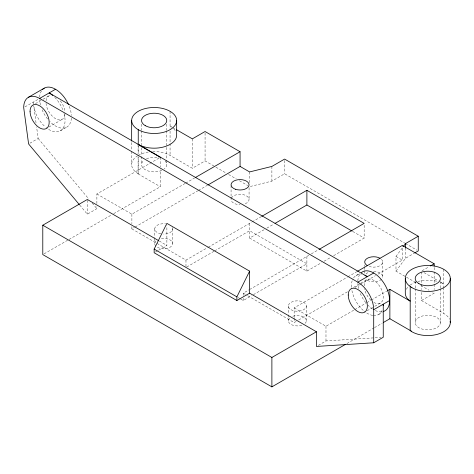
<?xml version="1.0" encoding="UTF-8"?>
<svg xmlns="http://www.w3.org/2000/svg" width="474" height="474" viewBox="0 0 474 474"><rect width="100%" height="100%" fill="white"/><g stroke="black" fill="none" stroke-linecap="round" stroke-linejoin="round"><path stroke-width="0.36" stroke-dasharray="2.37 1.78" d="M415.71 282.522L395.98 271.134L395.98 256.434L402.924 247.084M395.98 271.134L405.525 258.277L414.436 253.128M24.974 106.899L39.609 98.45M35.408 103.658L42.405 99.617M43.039 99.25L48.769 95.944M48.905 127.044L62.266 119.324M29.88 143.237L38.151 138.461L36.587 126.884M60.405 130.794L66.769 127.121M96.886 203.53L96.886 193.979L159.074 158.073M138.082 156.965L138.082 173.863L138.248 156.87M79.762 205.124L87.34 214.183L96.886 208.673L96.886 206.468M44.07 253.863L68.351 239.844M68.991 239.477L111.159 215.131M113.713 213.656L160.36 186.726L160.36 169.822M152.693 151.621A22.497 12.988 0 0 1 170.065 155.401L192.343 168.258L205.07 160.911L215.249 166.789M96.886 193.979L131.885 214.183L185.014 183.509M185.654 183.142L194.618 177.963M131.885 226.679L131.885 228.883L134.444 227.402M135.084 227.034L197.818 190.815M198.458 190.441L207.422 185.269M250.331 186.454L271.886 181.115L284.613 173.768L404.826 243.174M155.431 252.026L157.978 250.556M158.612 250.189L166.884 245.413L166.884 225.577M131.885 228.883L185.974 260.113L207.612 247.618M208.252 247.25L251.522 222.27M252.162 221.903L261.067 216.754M213.975 251.291L185.974 267.46L185.974 260.113M214.615 250.924L249.614 230.72L306.891 263.787L252.162 295.385M249.614 223.373L249.614 238.067L264.249 229.617M266.797 228.148L273.794 224.107M243.251 295.385L243.251 293.175L248.98 289.869M249.614 289.501L308.799 255.332M311.341 253.863L318.344 249.822M240.703 299.058L243.251 300.528L251.522 295.752M249.614 238.067L306.891 271.134L321.526 262.685M324.074 261.215L331.071 257.175M333.619 255.699L364.162 238.067L364.162 224.842M294.158 317.426L294.158 307.875L347.294 277.201M347.934 276.828L356.892 271.655M356.093 275.53L359.914 273.326M353.592 287.363L366.959 279.648M247.706 295.752L294.158 322.569L296.084 321.461M298.644 319.986L347.934 291.528M354.973 287.457L359.458 284.874M360.098 284.501L375.461 275.631M378.021 274.156L402.343 260.113L402.343 245.413M294.158 307.875L325.982 326.242L354.096 310.014M354.736 309.646L366.236 303.005M366.87 302.637L370.709 300.421M371.343 300.054L386.683 291.202M422.073 270.767L429.071 266.726M367.095 310.748L374.093 306.708M374.733 306.34L380.456 303.028M318.344 345.35L325.982 340.942L381.049 337.405M378.596 314.499L382.411 312.295M346.915 343.555L373.844 328.002M374.484 327.635L382.18 323.191M421.439 292.44L421.439 300.528L434.166 293.181L432.252 292.073M405.466 243.541L416.978 250.189M171.979 127.109L170.065 126.007A22.497 12.988 0 0 1 171.748 127.091M172.613 127.476L175.795 129.313M352.709 231.454L364.162 238.067M395.98 256.434L402.343 260.113M423.981 272.603L437.982 280.685M440.53 282.154L443.711 283.991A22.497 12.988 0 0 0 439.765 282.178M215.889 167.156L226.068 173.034M228.616 174.503L236.253 178.911M239.435 180.748L247.706 185.53M420.799 285.461L429.071 290.236M421.439 300.528L443.711 313.385A22.497 12.988 0 0 1 449.536 319.209M138.082 173.863L160.36 186.726M159.246 241.005L166.884 245.413M243.251 293.175L247.067 295.385M238.161 297.589L240.069 298.691M38.151 138.461L88.834 199.05M92.146 203.014L96.886 208.673M34.051 108.066L36.196 123.987M33.245 102.123L33.553 105.021M33.63 105.743L35.378 112.539A22.497 12.988 60 0 0 45.036 126.677M443.711 269.297L443.711 286.93M443.711 287.665L443.711 313.385M440.399 281.42L440.399 288.032M440.399 288.767L440.399 322.569A12.602 7.276 0 0 1 421.499 328.873A12.602 7.276 0 0 1 421.499 316.271A12.602 7.276 0 0 1 440.399 322.569M434.166 267.46L434.166 271.134M434.166 271.869L434.166 283.624M434.166 284.359L434.166 289.501M421.439 271.869L421.439 283.624M421.439 284.359L421.439 289.501M415.2 281.42L415.2 288.032M415.2 288.767L415.2 322.569M405.525 247.985L405.525 258.277M382.708 261.95L382.708 276.644M364.707 264.889L364.707 266.358M364.707 267.093L364.707 270.032M364.707 270.767L364.707 273.705M325.982 326.242L325.982 340.942M306.891 256.434L306.891 271.134M306.34 306.038L306.34 320.732M294.158 318.161L294.158 322.569M288.346 306.038L288.346 314.12M288.346 314.854L288.346 320.732M284.613 160.544L284.613 173.768M271.886 166.421L271.886 181.115M249.614 171.932L249.614 182.952M249.069 187.734L249.069 199.489M243.251 298.324L243.251 300.528M231.069 185.53L231.069 196.55M231.069 197.285L231.069 199.489A9 5.196 0 0 0 240.069 204.685M205.07 132.987L205.07 160.911M192.343 138.864L192.343 168.258M172.702 228.883L172.702 243.577M170.065 111.307L170.065 128.211M170.065 131.15L170.065 142.905M170.065 143.64L170.065 155.401M166.759 124.17L166.759 130.048M166.759 130.783L166.759 159.442M166.759 160.176L166.759 164.585M160.36 157.332L160.36 166.884M154.702 228.883L154.702 237.699M154.702 238.434L154.702 243.577M141.56 124.17L141.56 130.048M141.56 130.783L141.56 144.742M141.56 147.681L141.56 155.768M141.56 156.503L141.56 164.585M138.248 145.844L138.248 153.931M138.082 144.469L138.082 154.026M131.885 214.183L131.885 223.74M131.659 142.538L131.659 150.625M131.659 151.36L131.659 164.585M87.34 200.224L87.34 214.183M138.248 173.768A22.497 12.988 0 0 1 137.667 155.745M138.248 155.401A22.497 12.988 0 0 1 148.332 152.036M165.071 160.947A12.602 7.276 0 0 1 164.152 169.011M161.83 170.356A12.602 7.276 0 0 1 145.245 169.728A12.602 7.276 0 0 1 144.161 160.159M146.49 158.814A12.602 7.276 0 0 1 159.282 157.937M406.342 289.276A22.497 12.988 0 0 1 409.696 285.466M410.211 285.075A22.497 12.988 0 0 1 416.551 281.929M417.843 281.526A22.497 12.988 0 0 1 437.757 281.526M173.644 128.697A22.497 12.988 0 0 1 175.89 131.831M373.708 271.448A9 5.196 0 0 1 382.399 277.989M381.505 279.245A9 5.196 0 0 1 365.916 279.245M365.916 274.049A9 5.196 0 0 1 369.21 272.147M231.377 198.144A9 5.196 0 0 1 246 195.584A9 5.196 0 0 1 243.512 204.288M381.505 259.349A9 5.196 0 0 1 380.071 265.624A9 5.196 0 0 1 369.21 266.447M161.373 238.558A9 5.196 0 0 1 172.068 241.657A9 5.196 0 0 1 167.974 248.151A9 5.196 0 0 1 156.331 246.557M155.91 246.178A9 5.196 0 0 1 155.91 240.982M292.843 316.235A9 5.196 0 0 1 303.71 317.059A9 5.196 0 0 1 305.137 323.333M301.843 325.235A9 5.196 0 0 1 290.977 324.406A9 5.196 0 0 1 289.549 318.137M172.394 227.538A9 5.196 0 0 1 163.702 234.079M160.81 233.801A9 5.196 0 0 1 155.01 227.538A9 5.196 0 0 1 165.462 223.787M64.985 114.536A13.497 7.791 60 0 1 54.895 118.275A13.497 7.791 60 0 1 45.972 102.123M46.055 100.731A13.497 7.791 60 0 1 50.043 95.446M60.293 100.843A13.497 7.791 60 0 1 65.015 111.965M364.162 285.828A13.497 7.791 60 0 1 373.708 280.318A13.497 7.791 60 0 1 383.253 296.848A13.497 7.791 60 0 1 373.708 302.365M370.763 300.125A13.497 7.791 60 0 1 364.488 288.867M382.044 310.529A22.497 12.988 60 0 1 373.435 315.5M372.783 315.417A22.497 12.988 60 0 1 364.382 311.353M363.226 310.381A22.497 12.988 60 0 1 351.536 287.943M351.477 287.22A22.497 12.988 60 0 1 352.929 278.925M353.568 277.877A22.497 12.988 60 0 1 361.259 274.529M64.043 113.44A22.497 12.988 60 0 1 61.33 130.16A22.497 12.988 60 0 1 46.191 127.648M54.759 97.348A22.497 12.988 60 0 1 62.935 110.081M381.665 311.845A22.497 12.988 60 0 1 374.893 310.346M372.523 308.977A22.497 12.988 60 0 1 368.108 305.297M365.756 302.655A22.497 12.988 60 0 1 359.932 292.571M358.64 288.542A22.497 12.988 60 0 1 357.84 283.547M357.84 280.809A22.497 12.988 60 0 1 359.932 274.197M71.384 118.162A22.497 12.988 60 0 1 49.918 121.593M47.566 118.95A22.497 12.988 60 0 1 41.742 108.866M40.45 104.837A22.497 12.988 60 0 1 39.656 99.842M39.656 97.105A22.497 12.988 60 0 1 41.742 90.493M69.299 106.401A22.497 12.988 60 0 1 71.384 115.425M290.977 309.712A9 5.196 0 0 0 306.038 307.383A9 5.196 0 0 0 295.012 301.02A9 5.196 0 0 0 290.977 309.712"/><path stroke-width="0.71" d="M249.614 293.175L236.887 300.528L154.157 252.761L154.157 249.087L166.884 223.367L249.614 271.134L249.614 293.175L316.436 331.759L316.436 346.453L373.708 342.779L383.253 337.269L383.253 304.201A22.497 12.988 60 0 1 383.211 305.54M236.887 300.528L236.887 296.854L249.614 271.134M403.356 246.498L405.525 243.577L418.258 236.23L418.258 250.924L415.076 252.761M28.357 97.336L44.272 88.152M79.288 204.561L28.606 143.972L23.7 107.634A22.497 12.988 60 0 1 39.609 98.45L55.517 89.266M345.629 344.296L271.886 386.867L42.79 254.597L42.79 225.209L87.34 199.489L158.612 240.638M195.258 177.596L240.069 151.727L240.069 166.421L208.062 184.901M261.707 216.387L306.891 190.305L364.162 223.373L318.978 249.454M275.068 223.373L306.891 204.999L352.069 231.087M357.538 271.288L402.343 245.413L434.166 263.787L434.166 265.991M39.609 98.45L357.799 282.154L373.708 272.971M42.79 225.209L271.886 357.473L316.436 331.759M387.317 290.829L389.877 289.353L410.194 301.085L408.315 299.675A22.497 12.988 0 0 1 405.3 293.175L405.3 278.481M430.345 265.991L434.166 263.787M373.708 342.779L373.708 309.712L389.616 300.528M383.46 322.45L389.877 318.747L411.657 331.326M418.258 236.23L284.613 159.074L271.886 166.421L249.614 171.932L240.069 166.421M240.069 151.727L205.07 131.517L192.343 138.864L176.429 129.68M138.082 144.469L160.36 157.332M154.157 249.087L236.887 296.854M450.3 278.481L450.3 322.569M410.194 286.391L410.194 330.479L411.888 331.759A22.497 12.988 0 0 0 437.484 334.294A22.497 12.988 0 0 0 450.176 321.212M405.525 243.577L405.525 247.985M389.877 289.353L389.877 318.747M306.891 190.305L306.891 204.999M271.886 357.473L271.886 386.867M176.66 120.497A22.497 12.988 0 0 1 142.905 131.742A22.497 12.988 0 0 1 142.905 109.245A22.497 12.988 0 0 1 176.66 120.497L176.66 135.191A22.497 12.988 0 0 1 162.766 147.195A22.497 12.988 0 0 1 138.248 144.374L138.248 129.68M131.659 120.497L131.659 141.068M367.344 265.624A9 5.196 0 0 1 367.344 258.277A9 5.196 0 0 1 380.071 258.277M52.697 95.446A22.497 12.988 60 0 0 49.154 92.94L367.344 276.644A22.497 12.988 60 0 0 364.974 275.477M357.799 282.154A22.497 12.988 60 0 1 373.708 309.712M361.348 272.639A22.497 12.988 60 0 1 385.249 285.36A22.497 12.988 60 0 1 383.057 311.602M42.648 89.408A22.497 12.988 60 0 1 68.452 104.404M411.888 287.665L408.315 284.975A22.497 12.988 0 0 1 425.842 265.541A22.497 12.988 0 0 1 448.943 282.925A22.497 12.988 0 0 1 411.888 287.665M145.245 125.64A12.602 7.276 0 0 0 166.327 122.375A12.602 7.276 0 0 0 150.898 113.47A12.602 7.276 0 0 0 145.245 125.64M418.892 283.624A12.602 7.276 0 0 0 439.973 280.365A12.602 7.276 0 0 0 424.538 271.454A12.602 7.276 0 0 0 418.892 283.624M235.566 189.292A9 5.196 0 0 0 249.069 184.789A9 5.196 0 0 0 235.566 180.292A9 5.196 0 0 0 235.566 189.292M30.063 111.307A13.497 7.791 60 0 0 44.384 129.124A13.497 7.791 60 0 0 44.384 110.027A13.497 7.791 60 0 0 30.063 111.307M348.254 295.012A13.497 7.791 60 0 0 362.574 312.828A13.497 7.791 60 0 0 362.574 293.732A13.497 7.791 60 0 0 348.254 295.012"/></g></svg>
